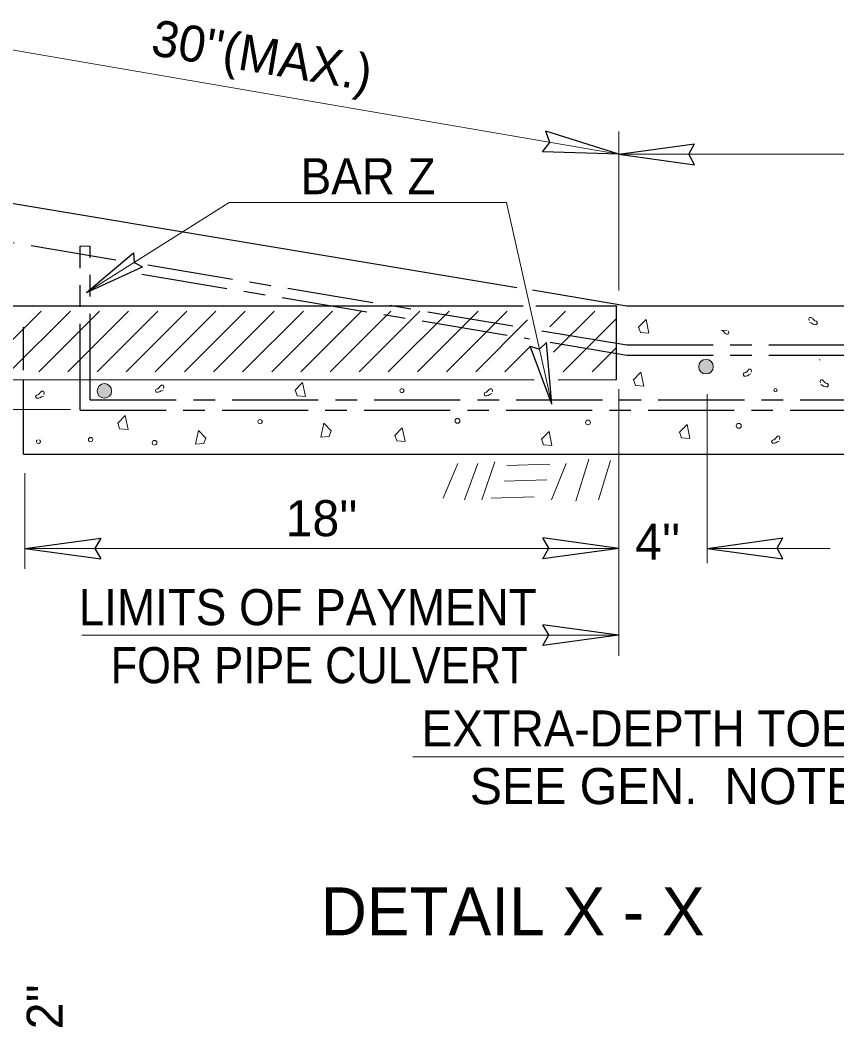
# Model space of a CAD drawing. Extents: x -1677 to -38, y -361 to 186.
# Drawn here: x -1482.55 to -1454.09, y -300 to -264.93 of the extents above; entities that cross this region are included whole.
import ezdxf

# ---------------------------------------------------------------- set-up
doc = ezdxf.new("R2010")
doc.units = 0
doc.header["$LTSCALE"] = 0.5
doc.linetypes.add('LONG_DASH_SHORT_DASH', pattern=[9.9, 6, -1.2, 1.5, -1.2])
doc.linetypes.add('MEDIUM_DASHED', pattern=[4.5, 3, -1.5])
doc.layers.add('1', color=7, linetype='Continuous', lineweight=25)
doc.layers.add('14', color=7, linetype='Continuous', lineweight=35)

msp = doc.modelspace()

# ---------------------------------------------------------------- hatches: boundary and pattern name
at = {"layer": '1'}
for points in [[(-1458.3931, -277.002, 1), (-1458.9003, -277.002, 1)], [(-1479.3618, -277.8445, 1), (-1479.8691, -277.8445, 1)]]:
    msp.add_hatch(color=256, dxfattribs=at).paths.add_polyline_path(points)

# ---------------------------------------------------------------- linework, layer by layer
at = {"layer": '1', "lineweight": 13}
for p, q in [((-1486.0673, -265.4093), (-1461.6861, -269.6028)), ((-1461.6861, -274.343), (-1461.6861, -268.8066)), ((-1461.6861, -269.6028), (-1441.0619, -269.6028)), ((-1480.2442, -274.4116), (-1475.2669, -271.2807)), ((-1465.6058, -271.2807), (-1475.2669, -271.2807)), ((-1465.6058, -271.2807), (-1464.0232, -278.303)), ((-1480.4652, -272.7991), (-1480.11, -272.7991)), ((-1483.5911, -276.8384), (-1481.8171, -275.0645)), ((-1482.9177, -277.1803), (-1480.8019, -275.0645)), ((-1481.9025, -277.1803), (-1479.7869, -275.0645)), ((-1480.8873, -277.1803), (-1478.7713, -275.0645)), ((-1479.8721, -277.1803), (-1477.7565, -275.0645)), ((-1478.8567, -277.1803), (-1476.7404, -275.0645)), ((-1477.8417, -277.1803), (-1475.7258, -275.0645)), ((-1476.8265, -277.1803), (-1474.7108, -275.0645)), ((-1475.8111, -277.1803), (-1473.6948, -275.0645)), ((-1474.7961, -277.1803), (-1472.6802, -275.0645)), ((-1473.7808, -277.1803), (-1471.6648, -275.0645)), ((-1472.7652, -277.1803), (-1470.6496, -275.0645)), ((-1471.7503, -277.1803), (-1469.6346, -275.0645)), ((-1470.7354, -277.1803), (-1468.6192, -275.0645)), ((-1469.7198, -277.1803), (-1467.604, -275.0645)), ((-1468.7048, -277.1803), (-1466.5886, -275.0645)), ((-1467.6894, -277.1803), (-1465.5738, -275.0645)), ((-1464.0961, -275.6174), (-1463.5432, -275.0645)), ((-1463.9636, -276.5001), (-1462.5277, -275.0645)), ((-1463.6283, -277.1803), (-1461.7671, -275.3188)), ((-1466.6737, -277.1803), (-1464.8671, -275.3734)), ((-1465.6592, -277.1803), (-1464.7907, -276.312)), ((-1462.6136, -277.1803), (-1461.7671, -276.3338)), ((-1483.6165, -277.4613), (-1464.6342, -277.4613)), ((-1463.8008, -277.4613), (-1461.7633, -277.4613)), ((-1461.6861, -287.0766), (-1461.6861, -277.7817)), ((-1458.6079, -283.8463), (-1458.6079, -277.9649)), ((-1480.7948, -278.4945), (-1484.5186, -278.4945)), ((-1463.1862, -281.6874), (-1462.7265, -280.2205)), ((-1467.8079, -281.5878), (-1467.2986, -280.3697)), ((-1467.0625, -281.6376), (-1466.6028, -280.3697)), ((-1466.4661, -281.6376), (-1466.0065, -280.3199)), ((-1465.5844, -280.4441), (-1464.0936, -280.3942)), ((-1464.0311, -281.6376), (-1463.5217, -280.3697)), ((-1462.3911, -281.6376), (-1461.9811, -280.2703)), ((-1482.3827, -284.0453), (-1482.3827, -280.7167)), ((-1465.6837, -280.9912), (-1464.1929, -280.9413)), ((-1466.1311, -281.5878), (-1464.6402, -281.538)), ((-1482.3827, -283.332), (-1461.6861, -283.332)), ((-1458.6043, -283.3322), (-1454.3142, -283.3322)), ((-1480.4022, -286.3516), (-1461.6861, -286.3516)), ((-1468.8694, -290.5942), (-1445.8544, -290.5942))]:
    msp.add_line(p, q, dxfattribs=at)
at = {"layer": '1'}
for p, q in [((-1461.6861, -269.6028), (-1464.2279, -268.8007)), ((-1461.6861, -269.6028), (-1459.0452, -269.2399)), ((-1461.6861, -269.6028), (-1464.3502, -269.5164)), ((-1461.6861, -269.6028), (-1459.0452, -269.9652)), ((-1491.9373, -269.7884), (-1465.2396, -274.2387)), ((-1480.2442, -274.4116), (-1478.598, -273.0305)), ((-1480.2442, -274.4116), (-1478.2865, -273.5257)), ((-1464.699, -274.3287), (-1461.4123, -274.8766)), ((-1491.9373, -274.8766), (-1465.0229, -274.8766)), ((-1464.5786, -274.8766), (-1461.7425, -274.8766)), ((-1461.7633, -277.4613), (-1461.7633, -274.8766)), ((-1461.4123, -274.8766), (-1441.089, -274.8766)), ((-1464.0232, -278.303), (-1464.7765, -276.2907)), ((-1464.0232, -278.303), (-1464.2058, -276.162)), ((-1482.4386, -280.0451), (-1482.4386, -277.4658)), ((-1482.4386, -280.0451), (-1446.9898, -280.0451)), ((-1482.3823, -283.3334), (-1479.7421, -282.9709)), ((-1461.6907, -283.3325), (-1464.331, -282.97)), ((-1458.6071, -283.3325), (-1455.9668, -282.97)), ((-1482.3823, -283.3334), (-1479.7421, -283.6963)), ((-1461.6907, -283.3325), (-1464.331, -283.6952)), ((-1458.6071, -283.3325), (-1455.9668, -283.6952)), ((-1461.693, -286.3535), (-1464.3336, -285.9906)), ((-1461.693, -286.3535), (-1464.3336, -286.7163))]:
    msp.add_line(p, q, dxfattribs=at)
at = {"layer": '1', "linetype": 'LONG_DASH_SHORT_DASH'}
for p, q in [((-1491.9373, -271.152), (-1479.0904, -273.2934)), ((-1480.4652, -278.5143), (-1480.4652, -272.7991)), ((-1480.11, -278.1566), (-1480.11, -272.7991)), ((-1478.1042, -273.4578), (-1464.8525, -275.6666)), ((-1478.3062, -273.7816), (-1464.8023, -276.0326)), ((-1464.3661, -275.7478), (-1461.4021, -276.2417)), ((-1464.0817, -276.1528), (-1461.4021, -276.5995)), ((-1461.4021, -276.2417), (-1443.0417, -276.2417)), ((-1461.4021, -276.5995), (-1443.4721, -276.5995)), ((-1480.11, -278.1566), (-1442.4354, -278.1566)), ((-1480.4652, -278.5143), (-1442.8917, -278.5143))]:
    msp.add_line(p, q, dxfattribs=at)
at = {"layer": '1', "linetype": 'MEDIUM_DASHED'}
msp.add_line((-1482.4386, -277.1274), (-1482.4386, -274.8766), dxfattribs=at)
at = {"layer": '1'}
for points in [[(-1464.3502, -269.5164), (-1464.0867, -269.1893), (-1464.2279, -268.8007)], [(-1459.0452, -269.9652), (-1459.2494, -269.5989), (-1459.0452, -269.2399)], [(-1478.598, -273.0305), (-1478.5801, -273.3683), (-1478.2865, -273.5257)], [(-1464.7765, -276.2907), (-1464.452, -276.3863), (-1464.2058, -276.162)], [(-1479.7421, -282.9709), (-1479.9461, -283.3374), (-1479.7421, -283.6963)], [(-1464.331, -283.6952), (-1464.1268, -283.3289), (-1464.331, -282.97)], [(-1455.9668, -283.6952), (-1456.171, -283.3289), (-1455.9668, -282.97)], [(-1464.3336, -286.7163), (-1464.1294, -286.3496), (-1464.3336, -285.9906)]]:
    msp.add_lwpolyline(points, dxfattribs=at)
at = {"layer": '1', "lineweight": 13}
for points in [[(-1455.0354, -275.4505), (-1454.9682, -275.4845), (-1454.9125, -275.5174), (-1454.8563, -275.5292), (-1454.8004, -275.5292), (-1454.7669, -275.4726), (-1454.8004, -275.417), (-1454.8563, -275.4058), (-1454.9012, -275.3612), (-1454.935, -275.3163), (-1454.9798, -275.2824), (-1455.0354, -275.2824), (-1455.0579, -275.3383), (-1455.0471, -275.3949)], [(-1461.0067, -275.6343), (-1460.7375, -275.3547), (-1460.6371, -275.8362), (-1460.9282, -275.8137), (-1460.9842, -275.6455)], [(-1457.9077, -275.7247), (-1458.1115, -275.7384), (-1458.0558, -275.7499), (-1458.0111, -275.7951), (-1457.9771, -275.8397), (-1457.9323, -275.8728), (-1457.8767, -275.8728), (-1457.8544, -275.8168), (-1457.8653, -275.7609)], [(-1457.0819, -277.2549), (-1457.1494, -277.2883), (-1457.2052, -277.3213), (-1457.2613, -277.333), (-1457.3173, -277.333), (-1457.3508, -277.2766), (-1457.3173, -277.2209), (-1457.2613, -277.2099), (-1457.2161, -277.1653), (-1457.1825, -277.1205), (-1457.1383, -277.0863), (-1457.0819, -277.0863), (-1457.0598, -277.1422), (-1457.0707, -277.1984)], [(-1461.1861, -277.4738), (-1460.9169, -277.1943), (-1460.8165, -277.6757), (-1461.1075, -277.6533), (-1461.1636, -277.4851)], [(-1477.5712, -277.8145), (-1477.6386, -277.8478), (-1477.6946, -277.8809), (-1477.7504, -277.8926), (-1477.8067, -277.8926), (-1477.8396, -277.8362), (-1477.8067, -277.7805), (-1477.7504, -277.7695), (-1477.7058, -277.7249), (-1477.6719, -277.6801), (-1477.6273, -277.6459), (-1477.5712, -277.6459), (-1477.5483, -277.7018), (-1477.56, -277.758)], [(-1472.9786, -277.8328), (-1472.7094, -277.5532), (-1472.609, -278.0347), (-1472.9, -278.0122), (-1472.9561, -277.8441)], [(-1466.1163, -277.9384), (-1466.1829, -277.9717), (-1466.2394, -278.0049), (-1466.295, -278.0166), (-1466.3511, -278.0166), (-1466.3842, -277.9601), (-1466.3511, -277.9045), (-1466.295, -277.8934), (-1466.25, -277.8488), (-1466.2167, -277.8041), (-1466.1719, -277.7699), (-1466.1163, -277.7699), (-1466.0933, -277.8257), (-1466.1046, -277.882)], [(-1454.6498, -277.6249), (-1454.5829, -277.6587), (-1454.5269, -277.692), (-1454.4708, -277.7038), (-1454.4153, -277.7038), (-1454.3815, -277.6476), (-1454.4153, -277.5916), (-1454.4708, -277.5799), (-1454.5158, -277.5359), (-1454.55, -277.4909), (-1454.594, -277.457), (-1454.6498, -277.457), (-1454.6727, -277.5128), (-1454.6619, -277.5688)], [(-1481.7423, -278.0234), (-1481.8094, -278.057), (-1481.8657, -278.0903), (-1481.9215, -278.102), (-1481.9775, -278.102), (-1482.0108, -278.0457), (-1481.9775, -277.9901), (-1481.9215, -277.9783), (-1481.8769, -277.9338), (-1481.8428, -277.8891), (-1481.7983, -277.8555), (-1481.7423, -277.8555), (-1481.7198, -277.9113), (-1481.7313, -277.9674)], [(-1479.1611, -278.9867), (-1478.8925, -278.707), (-1478.7915, -279.1884), (-1479.0828, -279.1663), (-1479.1386, -278.998)], [(-1471.6971, -279.2512), (-1471.9658, -278.9717), (-1472.0665, -279.4532), (-1471.7754, -279.4305), (-1471.7194, -279.2626)], [(-1469.5013, -279.4092), (-1469.2327, -279.1295), (-1469.1317, -279.6109), (-1469.4227, -279.5888), (-1469.4792, -279.4205)], [(-1459.5773, -279.2966), (-1459.3086, -279.0168), (-1459.2082, -279.4982), (-1459.4987, -279.4762), (-1459.5548, -279.3078)], [(-1476.0719, -279.5018), (-1476.3408, -279.2216), (-1476.4419, -279.7028), (-1476.1507, -279.6803), (-1476.0948, -279.5126)], [(-1464.3883, -279.5424), (-1464.1192, -279.2628), (-1464.0187, -279.7442), (-1464.3096, -279.7217), (-1464.3657, -279.5537)], [(-1456.095, -279.5916), (-1456.1621, -279.6251), (-1456.2182, -279.6584), (-1456.2744, -279.6701), (-1456.33, -279.6701), (-1456.3637, -279.6138), (-1456.33, -279.5582), (-1456.2744, -279.5463), (-1456.2292, -279.502), (-1456.1957, -279.4572), (-1456.1508, -279.4237), (-1456.095, -279.4237), (-1456.0721, -279.4795), (-1456.0838, -279.5355)]]:
    msp.add_lwpolyline(points, dxfattribs=at)
for centre, radius in [((-1458.6467, -277.002), 0.2536), ((-1479.6155, -277.8445), 0.2536), ((-1469.2468, -277.836), 0.0692), ((-1456.2254, -277.8168), 0.0538), ((-1474.1896, -278.9174), 0.0741), ((-1467.3095, -278.8859), 0.0858), ((-1462.76, -278.9447), 0.0829), ((-1457.5065, -279.063), 0.0858), ((-1480.0974, -279.5404), 0.0741), ((-1477.8647, -279.653), 0.0829)]:
    msp.add_circle(centre, radius, dxfattribs=at)
for centre, radius, start, end in [((-1454.684, -276.6788), 0.0858, 258.08607, 281.91393), ((-1481.9152, -279.6089), 0.0692, 114.37536, 65.62464)]:
    msp.add_arc(centre, radius, start, end, dxfattribs=at)

# ---------------------------------------------------------------- texts
at = {"layer": '1'}
for s, rotation, p in [("30''(MAX.)", 350.58, (-1478.0336, -266.1353)), ("2''", 90, (-1481.0667, -300.0878))]:
    msp.add_text(s, height=1.256, rotation=rotation, dxfattribs=at).set_placement(p)
for s, width, p in [('BAR Z', 0.95, (-1472.7721, -270.9927)), ('LIMITS OF PAYMENT', 0.95, (-1480.5076, -286.0076)), ('FOR PIPE CULVERT', 0.9, (-1479.3969, -288.0295)), ('EXTRA-DEPTH TOE WALL', 0.95, (-1468.5557, -290.2345))]:
    msp.add_text(s, height=1.256, dxfattribs=dict(at, width=width)).set_placement(p)
for s, p in [("18''", (-1473.299, -282.9088)), ("4''", (-1461.1186, -283.7305)), ('SEE GEN.  NOTE 12', (-1466.8773, -292.2428))]:
    msp.add_text(s, height=1.256, dxfattribs=at).set_placement(p)
at = {"layer": '14'}
msp.add_text('DETAIL X - X', height=1.667, dxfattribs=at).set_placement((-1472.0761, -296.812))

doc.saveas('drawing.dxf')
